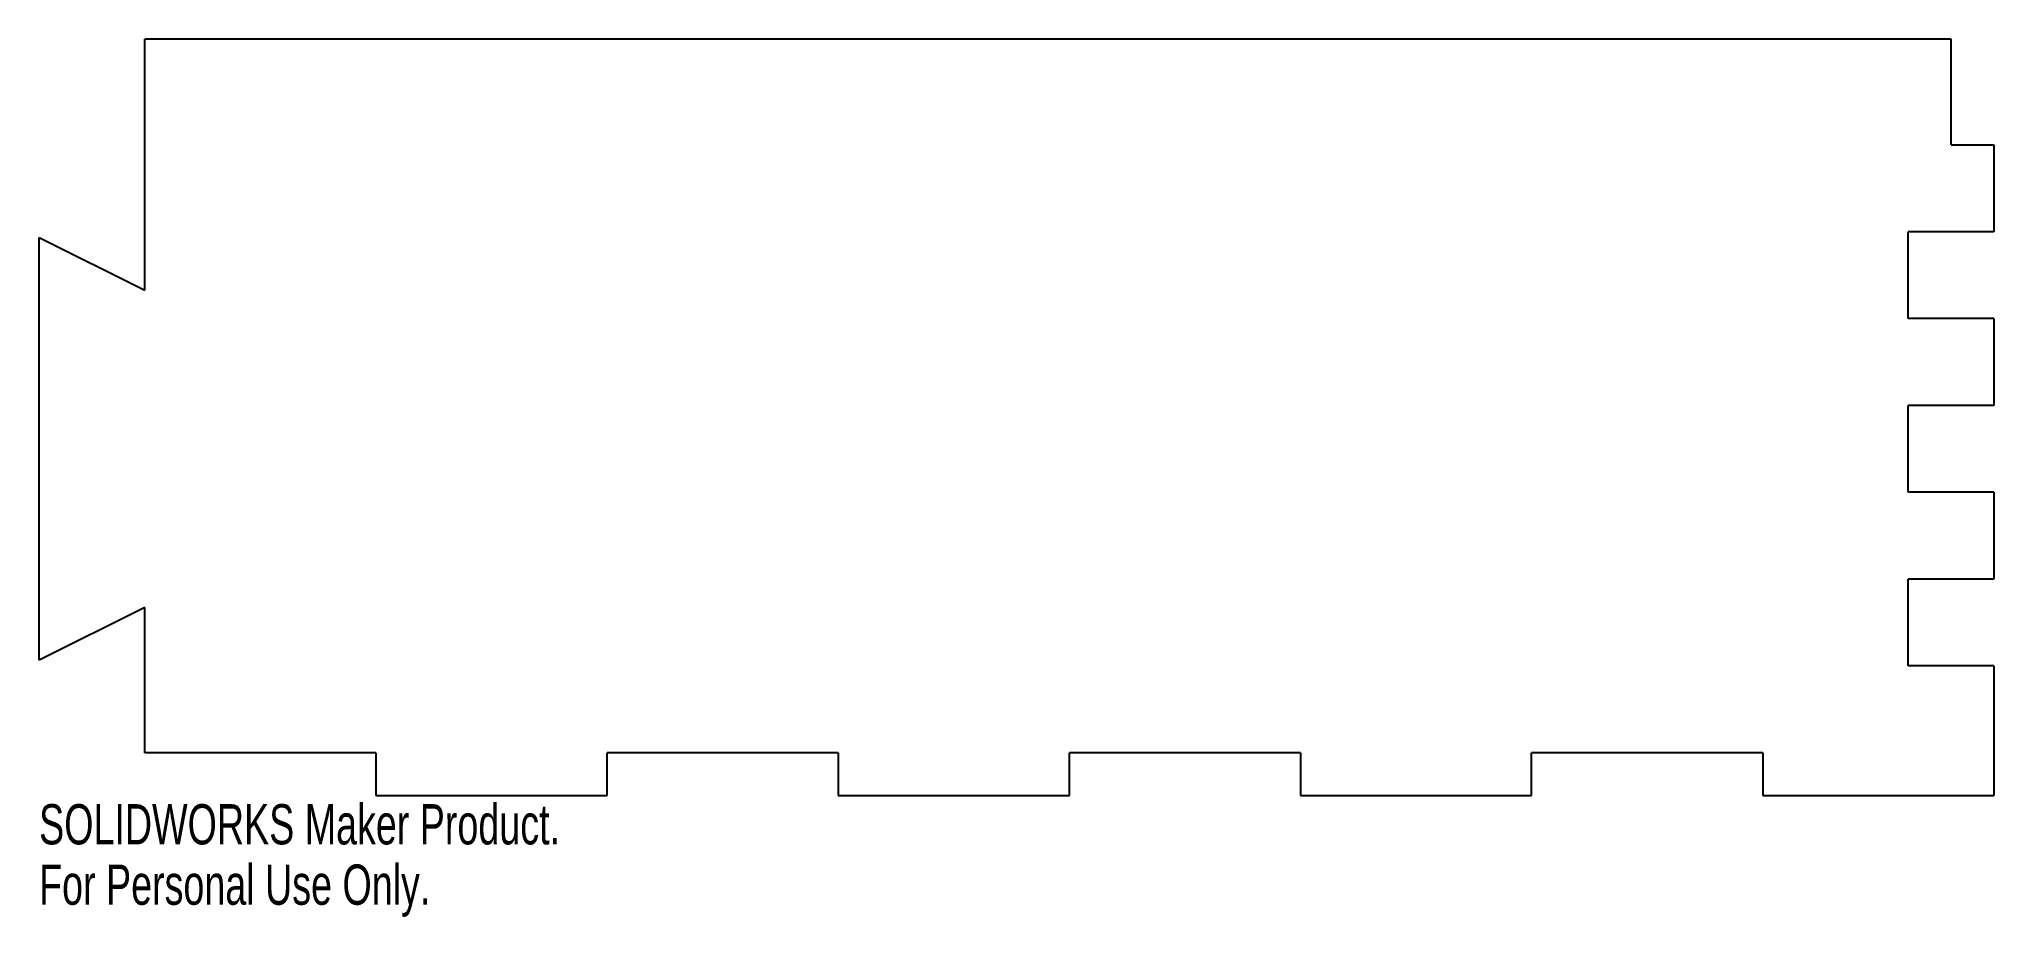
# Model space of a CAD drawing. Header units: millimetres. Extents: x -235 to 0, y -20 to 86.
import ezdxf

# ---------------------------------------------------------------- set-up
doc = ezdxf.new("R2010")
doc.units = ezdxf.units.MM
doc.styles.add('SLDTEXTSTYLE0', font='TXT', dxfattribs={"width": 0.7})

msp = doc.modelspace()

# ---------------------------------------------------------------- linework, layer by layer
at = {"color": 7, "linetype": 'Continuous', "lineweight": 25}
for p, q in [((-5.15, 85.72), (-222.25, 85.72)), ((-222.25, 55.56), (-222.25, 85.72)), ((-5.15, 73.03), (-5.15, 85.72)), ((-5.15, 73.03), (0, 73.03)), ((0, 73.03), (0, 62.59)), ((-234.95, 61.91), (-222.25, 55.56)), ((-234.95, 11.11), (-234.95, 61.91)), ((-10.3, 52.16), (-10.3, 62.59)), ((0, 62.59), (-10.3, 62.59)), ((0, 52.16), (-10.3, 52.16)), ((0, 52.16), (0, 41.73)), ((-10.3, 31.3), (-10.3, 41.73)), ((0, 41.73), (-10.3, 41.73)), ((0, 31.3), (-10.3, 31.3)), ((0, 31.3), (0, 20.86)), ((-10.3, 10.43), (-10.3, 20.86)), ((0, 20.86), (-10.3, 20.86)), ((-222.25, 17.46), (-234.95, 11.11)), ((-222.25, 0), (-222.25, 17.46)), ((0, 10.43), (-10.3, 10.43)), ((0, 10.43), (0, -5.15)), ((-194.47, 0), (-222.25, 0)), ((-194.47, 0), (-194.47, -5.15)), ((-166.69, -5.15), (-166.69, 0)), ((-138.91, 0), (-166.69, 0)), ((-138.91, 0), (-138.91, -5.15)), ((-111.12, -5.15), (-111.12, 0)), ((-83.34, 0), (-111.12, 0)), ((-83.34, 0), (-83.34, -5.15)), ((-55.56, -5.15), (-55.56, 0)), ((-27.78, 0), (-55.56, 0)), ((-27.78, 0), (-27.78, -5.15)), ((-194.47, -5.15), (-166.69, -5.15)), ((-138.91, -5.15), (-111.12, -5.15)), ((-83.34, -5.15), (-55.56, -5.15)), ((-27.78, -5.15), (0, -5.15))]:
    msp.add_line(p, q, dxfattribs=at)

# ---------------------------------------------------------------- texts
at = {"color": 7, "linetype": 'Continuous', "char_height": 4.8336, "attachment_point": 1, "style": 'SLDTEXTSTYLE0'}
for s, insert in [('SOLIDWORKS Maker Product.', (-234.95, -6.17)), ('For Personal Use Only.', (-234.95, -13.42))]:
    msp.add_mtext(s, dxfattribs=dict(at, insert=insert))

doc.saveas('drawing.dxf')
